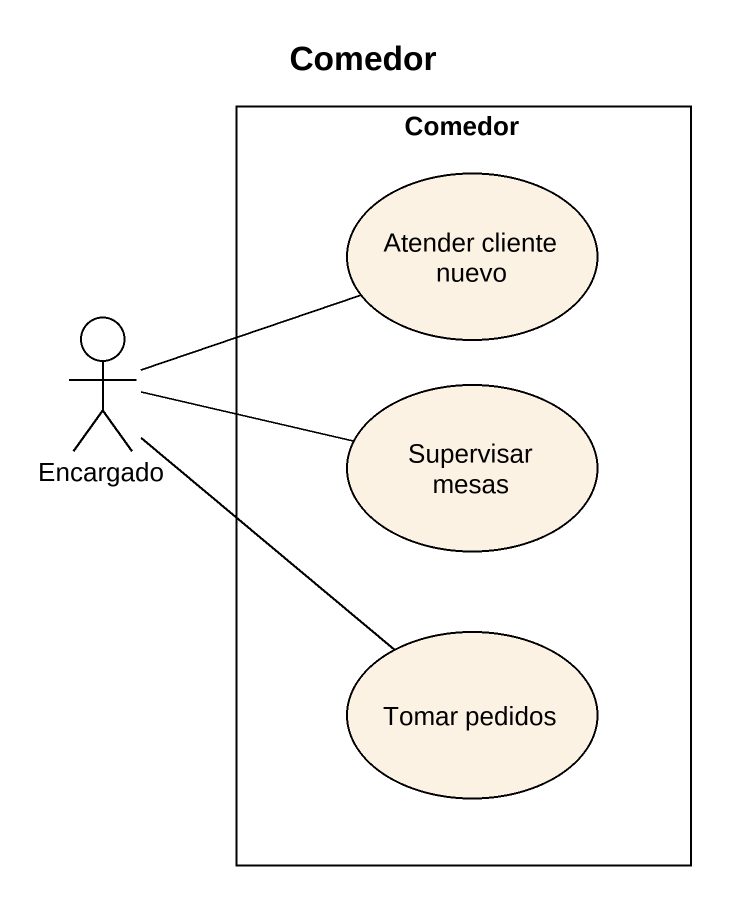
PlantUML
@startuml
title Comedor
rectangle Comedor {
  usecase "Atender cliente nuevo" as Atender_cliente_nuevo
  usecase "Supervisar mesas" as Supervisar_mesas
  usecase "Tomar pedidos" as Tomar_pedidos
}
actor Encargado
Encargado -right- Atender_cliente_nuevo
Encargado -right- Supervisar_mesas
Encargado -- Tomar_pedidos
@enduml
